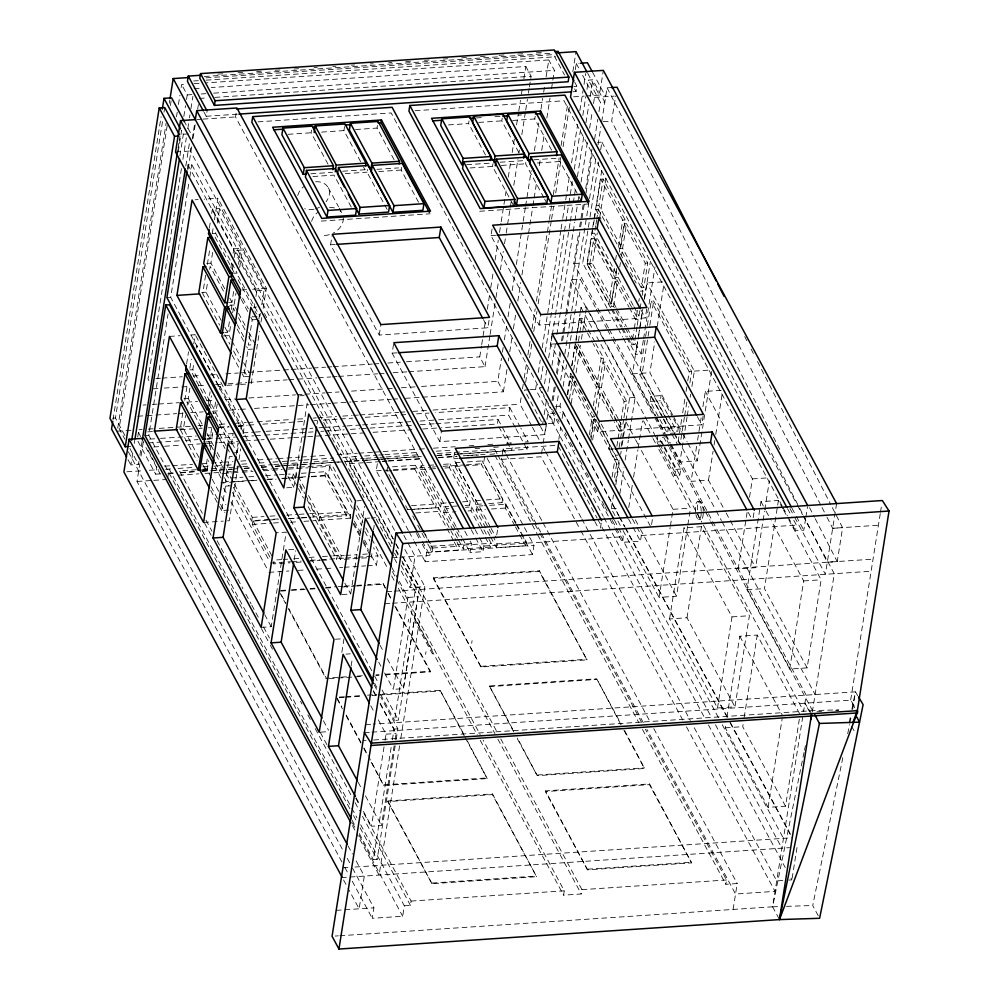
<?xml version="1.0" encoding="UTF-8"?>
<svg xmlns="http://www.w3.org/2000/svg" width="999" height="999" viewBox="0 0 999 999"><rect width="100%" height="100%" fill="white"/><g stroke="black" fill="none" stroke-linecap="round" stroke-linejoin="round"><path stroke-width="0.75" stroke-dasharray="5 3.75" d="M112.999 419.817L161.089 116.808M124.912 435.589L115.459 418.019L162.775 119.855M163.998 112.175L164.735 107.567M117.732 428.096L166.121 123.227M169.293 103.209L169.78 100.137M167.208 125.524L119.118 428.546L124.838 439.173M170.379 105.532L171.116 100.911M176.498 116.783L177.235 112.175M178.446 104.483L179.92 95.255M181.131 87.562L181.618 84.49L186.289 84.178M177.322 152.847L177.81 149.775M178.059 148.239L179.033 142.083M179.271 140.547L180.007 135.939M178.209 151.823L181.631 130.295M183.816 116.446L185.527 105.682M186.501 99.538L187.238 94.917L181.618 84.49M138.923 461.363L138.436 464.435L130.857 464.947L132.817 452.634M134.278 443.406L134.765 440.334M179.92 155.769L183.341 134.241L181.194 130.245M137.737 436.963L138.449 432.48L141.558 432.267M181.431 168.569L148.027 379.058L150 382.717M182.892 159.353L186.313 137.85M187.775 128.621L189.236 119.405M189.473 117.87L189.972 114.798M190.946 108.654L192.894 96.366M139.91 455.207L142.108 441.358M185.802 166.034L189.71 141.421M341.908 861.987L137.025 481.468L139.872 463.561M141.046 456.118L143.881 438.261M187.25 169.43L187.987 164.86L191.771 164.61L395.042 542.12M394.543 530.269L190.334 151.011L191.046 146.528M192.233 139.048L194.842 122.615M188.149 169.106L191.808 146.066M193.032 138.386L195.217 124.55M197.665 109.191L198.389 104.583M349.787 808.641L148.801 435.364L168.069 313.998M371.765 670.754L170.704 297.352L188.873 182.917M189.835 176.811L191.771 164.61M237.312 114.211L206.231 116.284L206.855 112.3M160.34 473.851L155.682 474.163L156.868 466.683M167.707 477.947L169.131 468.968L351.086 806.892M186.588 364.048L188.536 351.773M209.39 227.934L210.302 222.128M211.688 213.399L212.387 209.028L219.593 208.554L241.021 248.364L238.486 264.36M182.854 412.624L180.182 429.433L197.053 460.776M184.79 400.399L187.213 385.114M189.885 368.306L191.333 359.141M193.756 343.856L195.217 334.69L189.148 335.09M205.644 275.212L202.71 293.669L219.605 325.062M207.355 264.435L210.04 247.502M212.238 233.654L213.461 225.961M214.435 219.805L217.857 198.264L204.208 199.176M198.913 457.48L183.441 428.746L185.539 415.559M187.163 405.294L187.625 402.36L202.36 429.732M202.01 424.063L188.249 398.489L189.897 388.099M215.597 402.073L214.373 409.74L192.819 369.705L194.031 362.025M196.229 348.214L196.716 345.142L218.269 385.189L215.384 385.377M221.191 320.392L206.019 292.207L207.705 281.556M209.64 269.368L210.127 266.321L224.575 293.169M224.688 288.736L210.926 263.162L212.625 252.435M234.216 273.289L237.1 273.089L215.659 233.279L216.121 230.369M217.282 223.102L219.593 208.554M455.994 526.436L235.502 116.933L236.214 112.462M208.142 404.083L210.09 391.808M230.819 267.757L231.98 260.489M233.129 253.209L233.828 248.851L212.387 209.028M209.778 406.044L211.413 395.716M232.23 269.418L233.154 263.599M234.078 257.767L235.24 250.487L242.445 250L264.061 290.16L261.288 307.63M207.105 439.061L209.99 438.861L211.638 428.484M229.058 302.385L231.943 302.197L233.641 291.471M202.66 469.992L205.544 469.792L207.405 458.066M209.266 446.341L209.728 443.419L207.517 439.31M224.812 332.667L227.697 332.467L229.633 320.292M231.318 309.628L231.805 306.581L229.633 302.56M213.536 445.666L211.338 441.583L212.962 431.343M234.303 452.822L237.188 452.634L215.809 412.937L217.22 404.083M219.555 389.335L220.017 386.376L217.145 386.576M211.451 477.859L207.118 469.805L208.566 460.664M210.252 449.987L210.989 445.417L208.104 445.616M239.673 267.482L242.445 250M231.244 339.648L229.046 335.577L230.981 323.401M232.667 312.749L233.391 308.192L230.507 308.379M237.774 311.813L234.103 304.995L235.989 293.119M231.393 444.268L233.029 433.941M228.796 510.077L221.591 510.551L225.462 486.163L223.289 482.142M250.749 317.108L252.21 319.842L248.214 345.067L255.419 344.58M254.083 308.117L254.782 303.746M255.931 296.466L256.855 290.634L235.24 250.487M249.525 376.373L243.768 376.76L248.114 349.388L246.653 346.665M236.151 454.945L238.087 442.744M237.188 452.634L238.586 443.781M240.934 429.033L241.396 426.086L220.017 386.376M258.866 319.006L259.84 312.862M260.364 313.461L259.902 316.371L238.286 276.224L235.402 276.411M238.062 465.709L229.333 520.729L224.787 521.028M239.036 459.602L240.734 448.901M243.157 433.616L244.368 425.986L195.217 334.69M251.199 383.728L259.503 331.406M260.976 322.178L261.701 317.557M263.174 308.329L266.346 288.324L217.857 198.264M328.009 164.173L311.114 132.78L311.526 130.12M267.907 520.092L251.673 521.178L252.272 517.37L231.805 479.358M269.892 557.092L252.297 524.425L252.897 520.604L278.521 518.893M360.627 161.651L343.918 130.607L344.543 126.623M297.677 487.187L292.545 477.659L293.144 473.851L288.536 474.15M489.035 320.329L487.849 327.797L379.233 335.052L330.619 244.78L332.043 235.814M261.164 627.384L271.204 626.71L286.214 532.13L276.174 532.804M286.676 487.787L293.856 487.3L307.492 401.348M296.116 477.422L296.715 473.613M294.181 559.939L295.629 550.799M317.058 424.076L317.557 421.004M342.669 171.241L364.985 169.755L365.409 167.095M387.113 209.428L367.045 172.165L367.47 169.505M307.08 499.712L314.41 513.324L313.798 517.145L306.468 503.533M394.056 159.665L377.048 128.084L377.472 125.437M316.421 516.745L337.312 555.544L336.7 559.365L315.809 520.554L316.421 516.745L311.95 517.032M301.273 473.301L325.537 471.678L347.215 511.95L346.603 515.759L317.794 517.694L318.406 513.873L308.279 495.079M346.603 515.759L324.925 475.499L325.537 471.678M366.695 557.817L340.597 559.552L319.405 520.192L320.005 516.371L350.711 514.323L350.112 518.144L352.31 522.215M350.924 517.694L328.284 475.649L329.757 466.358L309.802 467.694M392.357 543.156L349.563 463.673L350.249 459.365L364.235 458.429M418.544 202.248L401.198 170.042L401.61 167.382M340.597 559.552L341.208 555.744L320.005 516.371M379.233 335.052L380.894 324.6M342.083 594.555L350.699 593.98L364.598 506.381M341.833 652.372L344.006 638.661L333.966 639.335M546.228 425.661L544.817 434.615L439.797 441.645L392.145 353.159L393.806 342.694M408.404 530.544L376.236 470.816L377.709 461.513M351.149 665.921L352.372 658.241M373.489 529.932L374.213 525.337M371.303 557.504L371.915 553.683M391.258 478.958L386.95 470.954L387.562 467.132M367.27 565.771L376.473 565.147L377.947 555.856L373.576 547.727M385.277 588.386L383.166 583.616L367.632 584.652M485.502 154.982L468.593 123.576L469.018 120.929M412.425 509.34L407.779 509.652L408.391 505.831M413.973 509.228L435.651 507.779L414.81 469.093L415.422 465.272L390.646 466.933M457.38 505.993L440.596 507.105L420.429 469.655L421.029 465.834L427.135 465.422M394.155 745.778L381.481 825.586L371.441 826.26L384.103 746.44M385.077 740.309L386.051 734.165L377.31 717.931M401.123 565.397L418.007 596.753L403.421 688.673L393.369 689.347L407.967 597.414L398.414 579.695M400.824 738.199L424.875 586.613L410.089 587.599L415.072 556.218L403.234 534.228M408.141 621.94L408.566 619.28M467.42 740.958L487.212 778.571L383.703 785.489L369.081 757.454M403.171 557.217L419.443 587.424L398.376 720.167L394.58 720.429L415.646 587.674L402.347 562.961M395.179 745.729L377.135 859.415L373.339 859.677L391.383 745.991M392.357 739.834L394.068 729.083L379.283 701.635M439.797 441.645L441.458 431.193M395.129 739.635L396.103 733.491L379.333 702.372M396.153 739.585L397.852 728.833L380.856 697.265M529.595 537.15L533.978 545.304L532.504 554.595L425.212 561.763L426.685 552.472L420.841 541.62M387.737 801.598L387.849 800.936L492.482 793.943L536.588 876.697L431.943 883.703L387.737 801.598L492.382 794.605L536.588 876.697M435.651 507.779L436.251 503.971L415.422 465.272M360.701 824.749L404.333 905.793L402.672 916.27L372.24 918.306L373.901 907.829L351.71 866.62M399.6 745.853L379.096 875.099L356.905 833.89M399.787 557.242L429.857 555.232L431.281 546.266L428.321 540.771M453.571 540.734L437.812 511.476L438.411 507.654L411.875 509.428M513.099 204.683L492.507 166.446L492.932 163.799M457.043 542.245L459.19 546.241L458.578 550.049L432.043 551.823L432.654 548.014L424.775 533.379M440.596 507.105L441.196 503.296L421.029 465.834M518.793 152.435L501.785 120.854L502.21 118.207M465.022 505.482L469.592 505.169L449.425 467.707L450.037 463.898L442.395 464.41M457.467 538.136L443.693 512.574L444.305 508.753L448.851 508.454M433.354 578.508L433.466 577.834L539.423 570.754L586.962 659.902L481.006 666.995L433.354 578.508L539.323 571.416L586.962 659.902M490.384 527.06L453.633 458.791L454.82 451.323M646.703 308.978L645.279 317.944L539.135 325.037L490.996 235.652L492.42 226.698M481.381 504.033L475.474 504.42L455.069 466.508L455.669 462.699L460.089 462.4M425.586 654.345L426.011 651.698M408.691 371.74L485.014 366.633L479.757 356.88L481.468 346.116M481.705 344.58L485.601 320.005M487.312 309.24L489.747 293.881M490.734 287.737L493.169 272.377M495.117 260.077L498.289 240.11M499.5 232.43L500.974 223.202M501.211 221.666L506.58 187.874M508.279 177.11L510.964 160.215M512.187 152.535L514.385 138.699M516.57 124.875L518.518 112.587M518.768 111.051L520.479 100.3M521.453 94.143L522.177 89.535M523.888 78.784L525.836 66.496L211.239 87.537M385.189 674.887L430.232 671.865L430.332 671.203L394.955 605.506M485.014 366.633L489.885 335.901M490.134 334.365L495.005 303.634M495.979 297.49L498.414 282.13M500.374 269.842L503.296 251.398M504.52 243.719L505.981 234.503M506.218 232.967L511.338 200.699M513.786 185.339L517.932 159.216M518.906 153.072L519.393 150M521.828 134.628L525.486 111.588M525.724 110.052L527.435 99.301M528.409 93.157L529.145 88.536M529.383 87L531.093 76.249L525.836 66.496M464.36 736.151L440.147 690.321L378.359 694.455M469.592 505.169L470.204 501.348L450.037 463.898M488.998 539.223L491.171 543.269L490.559 547.077L463.261 548.901L463.873 545.092L462.425 542.395M543.893 197.74L525.624 163.811L526.036 161.151M480.419 528.234L470.991 510.739L471.603 506.93L465.534 507.33M551.585 150.175L534.777 118.956L535.202 116.296M404.333 905.793L410.427 905.394L411.113 901.073L363.161 812.025M488.748 503.533L502.01 502.647L481.605 464.735L482.205 460.926L465.996 462.013M475.474 504.42L476.086 500.611L455.669 462.699M489.91 535.589L476.136 510.014L476.748 506.206L482.892 505.794M515.684 523.364L483.528 463.636L484.79 455.669M479.508 537.799L483.941 546.028L483.041 551.673L470.042 552.534L471.466 543.581L468.506 538.086M422.502 397.19L503.409 391.77L497.789 381.343L501.448 358.279M502.422 352.123L503.159 347.515M504.383 339.822L507.067 322.902M508.041 316.758L510.239 302.909M512.187 290.609L515.359 270.617M516.333 264.473L525.362 207.567M525.611 206.031L531.231 170.654M534.403 150.662L538.786 122.989M540.983 109.141L542.694 98.377M543.668 92.233L544.892 84.54M546.116 76.848L548.801 59.94L206.518 82.83M435.901 423.676L498.101 419.518L497.39 424.001L441.408 427.747M503.409 391.77L507.067 368.706M508.291 361.014L508.778 357.942M509.752 351.785L512.187 336.413M513.411 328.721L515.846 313.349M517.807 301.036L520.729 282.592M521.953 274.9L528.296 234.915M528.546 233.379L532.692 207.23M532.942 205.694L533.916 199.538M534.153 198.002L536.838 181.094M539.285 165.709L540.496 158.017M541.72 150.337L544.405 133.416M546.853 118.032L550.024 98.039M551.485 88.824L554.408 70.367L548.801 59.94M437.312 453.534L494.842 449.687L494.155 454.008L486.388 454.52M431.943 883.703L387.849 800.936M471.665 643.306L472.09 640.659M540.646 532.055L501.523 459.39L503.184 448.913L557.867 445.267L596.99 517.932M515.234 427.435L508.603 415.122L509.79 407.642L435.214 412.637M782.192 506.043L563.985 100.774L564.435 97.952M496.74 534.989L497.927 527.522M502.01 502.647L502.622 498.826L482.205 460.926M460.389 454.008L511.7 450.586L512.175 447.589M516.808 524.438L526.236 541.933L525.624 545.754L496.428 547.702L497.04 543.881L493.419 537.15M531.743 425.936L520.054 404.245L521.278 396.541M522.502 388.848L523.239 384.228M524.213 378.072L526.898 361.126M527.884 354.97L530.082 341.109M532.03 328.796L535.214 308.778M536.438 301.074L549.138 221.004M549.388 219.468L551.585 205.607M553.296 194.83L559.153 157.879M561.113 145.567L567.469 105.532M572.839 71.653L576.023 51.636M581.243 200.861L560.039 161.501L560.676 157.517M514.76 525.561L505.332 508.066L505.944 504.245L484.428 505.694M525.661 382.355L528.359 365.422M529.582 357.717L531.78 343.856M533.728 331.531L536.913 311.501M538.136 303.796L551.336 220.629M551.585 219.081L553.533 206.756M555.731 192.894L560.864 160.552M563.074 146.691L569.43 106.631M575.287 69.668L576.273 63.511L579.07 63.324M481.006 666.995L433.466 577.834M572.951 91.758L576.061 91.546L576.898 86.239L574.737 82.218M539.135 325.037L540.784 314.585M548.276 423.564L553.871 423.189L535.626 389.31L536.85 381.618M538.324 372.365L540.272 360.052M542.232 347.727L560.814 230.657M561.051 229.121L562.524 219.88M562.762 218.331L565.459 201.386M565.696 199.85L569.368 176.748M571.565 162.887L577.672 124.376M579.882 110.514L583.054 90.484M584.028 84.328L585.739 73.539M513.648 731.83L489.41 685.963L596.703 678.783L621.041 723.988M457.105 454.008L527.022 449.338L527.497 446.341M540.871 379.72L543.306 364.36M545.254 352.06L565.746 222.989M565.983 221.453L568.668 204.558M568.918 203.022L572.327 181.506M574.275 169.218L580.619 129.271M582.817 115.434L585.739 97.003M586.962 89.311L588.423 80.095L592.782 79.808L604.795 102.123L600.436 102.41L588.423 80.095M703.171 415.859L701.76 424.812L597.689 431.78L550.524 344.18L552.185 333.728M546.69 370.204L544.005 387.113L539.647 387.4L551.673 409.727M548.638 357.917L552.06 336.401M552.297 334.865L555.232 316.433M555.469 314.897L570.104 222.702M570.342 221.166L573.026 204.258M573.276 202.722L574.25 196.578M574.487 195.042L575.711 187.362M577.422 176.611L584.003 135.115M585.951 122.827L588.886 104.383M590.097 96.703L592.782 79.808M542.682 423.938L543.169 420.854M544.143 414.685L546.84 397.752M547.814 391.583L550.012 377.722M551.972 365.397L555.394 343.831M556.855 334.59L572.989 232.929M573.239 231.393L574.712 222.14M574.949 220.604L577.634 203.659M577.884 202.123L578.858 195.954M581.068 182.093L587.662 140.509M589.622 128.184L592.307 111.239M593.531 103.534L594.505 97.378L580.644 71.641M541.508 453.758L542.694 446.278L544.905 450.387M543.169 443.306L546.003 425.449M546.94 419.493L547.889 413.549L553.958 413.136M585.739 96.004L599.412 95.092L603.334 70.38M552.06 400.661L554.495 385.352M556.431 373.102L559.84 351.66M561.538 340.946L562.512 334.815M562.749 333.291L565.671 314.91M565.909 313.374L571.253 279.683L580.169 279.096L595.654 307.867M608.478 327.959L573.801 263.561L578.658 232.967M579.632 226.848L583.279 203.908M585.701 188.611L592.007 148.826M553.134 400.499L555.332 386.675M557.28 374.375L560.689 352.872M562.637 340.572L580.444 228.409M580.681 226.873L584.34 203.821M586.051 193.069L592.632 151.586M594.592 139.286L597.752 119.318M598.975 111.638L600.436 102.41M492.382 794.605L492.482 793.943M553.871 423.189L555.332 413.961M556.031 409.428L558.503 393.968M560.664 380.232L563.873 360.127M564.81 354.121L595.854 158.654M598.039 144.818L600.899 126.711M601.71 121.741L607.092 87.825L611.351 87.575M619.005 515.796L560.002 406.193L560.963 400.075M563.161 386.288L566.558 364.847M567.769 357.192L570.204 341.883M570.441 340.347L580.169 279.096M607.055 308.179L582.717 262.974L589.76 218.606M589.997 217.07L598.738 162M600.674 149.763L601.898 142.12L597.439 142.42M558.816 439.31L560.701 427.41M562.112 418.481L563.061 412.537L560.027 412.737M610.551 307.754L586.913 263.873L592.494 228.709M592.744 227.185L601.723 170.617M616.683 268.544L615.971 273.027L613.511 273.189L592.07 233.379L594.205 219.942M594.442 218.444L595.866 209.478L598.326 209.315L596.903 218.282M619.293 252.123L619.767 249.138L596.453 205.744L600.674 179.196L603.134 179.033L625.174 219.967L620.966 246.516L618.506 246.691L622.714 220.142L600.674 179.196M587.312 264.236L591.396 238.524L593.856 238.349L615.297 278.172L611.213 303.883L608.753 304.058L587.312 264.236L589.772 264.073L611.213 303.883M567.207 394.58L570.604 373.201M571.815 365.559L576.66 335.002M576.898 333.479L580.057 313.624M580.294 312.088L581.018 307.505L586.525 307.143L589.46 312.612M539.323 571.416L539.423 570.754M571.853 365.946L574.862 347.015L577.322 346.84L598.826 386.775L595.129 410.077M575.998 341.233L577.697 330.582M577.934 329.058L579.632 318.394L582.092 318.231L594.992 342.182M567.732 394.68L570.566 376.76L573.039 376.598L575.923 381.943M779.757 449.438L611.638 121.166L615.621 96.054M589.772 264.073L593.856 238.349M595.017 230.232L595.729 225.749M595.966 224.251L596.665 219.768M620.966 246.516L598.925 205.582L603.134 179.033M573.626 370.154L577.322 346.84M578.471 341.071L582.092 318.231M569.48 398.988L573.039 376.598M616.046 307.392L592.419 263.511L597.265 232.929M599.7 217.645L606.243 176.373M571.241 403.384L574.887 380.469M576.098 372.827L580.456 345.329M581.43 339.223L586.525 307.143M608.753 304.058L612.837 278.334L591.396 238.524M613.511 273.189L614.697 265.722M615.646 259.752L616.358 255.269M593.356 405.869L596.353 386.938L574.862 347.015M577.984 344.118L599.475 384.041L597.015 384.203L601.123 358.316L593.244 343.681M589.348 434.827L592.195 416.908L570.566 376.76M613.586 306.381L617.582 281.156L615.122 281.318L611.113 306.543L613.586 306.381L624.612 326.873M631.555 307.105L615.634 277.51L616.808 270.142M642.207 295.404L642.919 290.984L620.167 248.401L624.075 223.851L626.535 223.689L647.727 263.049L643.831 287.612L641.37 287.774L645.267 263.212L624.075 223.851M590.646 437.225L593.418 419.755L595.879 419.592L617.32 459.403L614.085 479.795M624.737 730.843L644.542 768.493L537.25 775.674L517.445 738.024M623.688 419.268L622.489 426.785L620.029 426.948L598.95 387.799L603.583 358.154L595.704 343.519M590.859 440.634L594.417 418.231M643.831 287.612L622.639 248.239L626.535 223.689M633.191 305.369L618.106 277.347L618.806 272.927M619.742 267.033L620.441 262.6M621.615 255.232L622.077 252.285M592.644 439.985L595.879 419.592M596.79 415.859L600.611 391.795L598.151 391.97L613.448 420.392M618.131 418.681L601.423 387.637L605.469 362.088L603.009 362.25L624.088 401.398L620.978 420.929M597.689 431.78L599.35 421.316M545.392 791.57L545.491 790.908L649.562 783.94L691.608 862.886L587.537 869.854L545.392 791.57L649.462 784.615L691.608 862.886M650.361 526.123L608.953 449.213L609.902 443.244M600.436 528.059L601.386 522.077M637 326.823L634.178 344.63L631.705 344.792L634.065 329.957M634.303 328.471L635.714 319.568L629.832 308.641M637.412 310.302L636.475 316.196L638.935 316.034L639.872 310.14M638.811 301.461L639.285 298.514M612.087 477.047L614.86 459.565L593.418 419.755M616.895 446.253L617.857 440.247M618.094 438.736L619.28 431.218L614.185 421.74M620.029 426.948L620.741 422.44M637.237 325.337L638.174 319.405L632.167 308.192M640.109 308.666L641.046 302.772M619.118 447.589L620.317 440.072M620.554 438.573L621.753 431.056L600.611 391.795M623.925 417.769L626.548 401.223L605.469 362.088M655.094 415.921L632.454 373.876L637.587 341.508M638.573 335.352L642.732 309.153M644.442 298.364L646.89 282.942L664.323 281.78M643.331 340.259L641.146 354.021L635.651 354.383L637.837 340.622M638.074 339.098L639.535 329.92M639.772 328.396L642.682 310.052M644.38 299.35L650.449 261.126M614.972 515.534L611.301 508.703L613.473 495.029M615.634 481.356L619.018 460.089M621.178 446.416L625.287 420.591M615.821 484.865L619.692 460.427M620.666 454.32L621.153 451.261M622.115 445.154L625.761 422.24M625.998 420.704L629.632 397.789L595.017 333.504M643.581 338.723L654.982 266.87M619.855 493.668L623.975 467.694M625.187 460.052L628.346 440.197M628.583 438.673L635.127 397.427L605.669 342.707M663.011 417.607L639.635 374.188L647.115 327.035M647.352 325.512L651.223 301.174L653.683 301.011L691.67 371.553L689.497 385.252M665.471 417.432L642.095 374.026L649.575 326.873M649.825 325.349L653.683 301.011M620.941 724.662L596.703 678.783M500.774 738.91L581.942 889.647L581.256 893.968L563.586 895.154L564.273 890.833L483.129 740.122M636.912 527.26L641.346 535.501L640.459 541.146L622.427 542.345L623.314 536.713L618.881 528.471M672.527 414.76L649.887 372.714L654.782 341.883M657.23 326.473L664.073 283.316M628.733 507.542L632.355 484.752M633.553 477.16L637.899 449.812M638.136 448.289L642.482 420.954M658.129 416.108L650.212 401.398L651.023 396.266L661.076 395.592L672.589 416.97M667.457 414.098L660.252 400.736L661.076 395.592M587.537 869.854L545.491 790.908M659.727 447.352L656.83 441.995L657.804 435.851M663.935 445.679L661.763 441.658L662.499 437.062M651.573 524.512L652.759 517.045M651.023 396.266L668.294 428.334L667.482 433.479L658.841 417.445M677.734 431.518L678.346 427.659L673.301 418.306M678.096 441.695L681.718 418.881M682.692 412.787L684.864 399.101M686.063 391.496L686.788 386.938M687.762 380.856L689.21 371.728L651.223 301.174M669.243 447.589L680.794 469.055L679.819 475.199L674.887 475.524L675.861 469.38L658.528 437.187M684.427 417.195L680.082 444.567L675.699 436.426M684.665 415.671L686.837 401.985M711.538 371.478L697.352 460.864L679.919 462.025L687.012 417.332M687.262 415.796L688.723 406.543M690.197 397.302L690.684 394.218M691.907 386.513L694.355 371.104L646.89 282.942M687.599 526.373L676.51 596.253L659.065 597.414L670.154 527.534M670.391 526.023L673.051 509.315L640.709 449.263M696.615 446.291L691.046 481.356L708.491 480.182L725.424 511.625M697.577 440.197L701.211 417.332M702.909 406.655L705.319 391.421L722.764 390.247M669.555 618.943L684.015 527.834L701.46 526.673L749.4 615.721L734.952 706.817L717.507 707.991L669.555 618.943L687 617.769L734.952 706.817M687.836 524.85L690.484 508.141L658.154 448.089M649.462 784.615L649.562 783.94M708.491 480.182L713.086 451.223M714.06 445.129L714.784 440.559M715.746 434.453L722.527 391.77M687 617.769L701.46 526.673M747.102 512.437L738.149 568.831L755.594 567.669L762.849 521.94M749.525 497.19L752.422 478.896L705.319 391.421M717.507 707.991L731.967 616.895L684.015 527.834M753.184 517.719L754.133 511.738M799.337 719.168L785.526 806.181L768.081 807.342L725.274 727.834L725.998 723.251M726.96 717.145L739.809 636.238L757.242 635.064L800.062 714.585M788.723 519.617L821.116 579.782L807.13 667.881L789.697 669.055L747.002 589.76L760.976 501.648L778.421 500.487L782.841 508.691M763.099 520.417L764.547 511.263M764.784 509.74L769.38 480.781M807.13 667.881L764.435 588.598L777.459 506.555M777.697 505.044L778.421 500.487M785.526 806.181L742.707 726.66L743.194 723.613M744.168 717.507L757.242 635.064M733.091 909.44L737.212 883.541L725.848 884.302L726.535 879.982L645.366 729.245M805.631 518.593L803.795 530.219L795.516 530.769L796.403 525.137L791.97 516.883M805.868 517.145L807.479 506.968M789.697 669.055L803.671 580.943L771.29 520.791M768.081 807.342L782.142 718.805M779.058 918.805L772.602 906.805L802.659 717.382M836.588 503.583L825.374 574.3L794.38 516.758M812.324 712.062L834.277 573.701L803.296 516.158M799.625 508.191L827.284 562.212L837.224 561.638L842.607 527.709L831.255 505.556M792.12 878.396L797.077 847.152M880.269 513.598L850.661 700.149L856.168 710.376M880.494 512.15L881.642 504.882M852.659 709.365L855.444 691.857L373.201 724.113M339.835 935.751L772.602 906.805L804.183 751.71M804.495 750.187L805.419 745.629M849.187 722.552L850.673 715.247M851.872 709.402L855.444 691.857L857.741 695.679M818.231 915.746L812.724 905.519L843.368 754.982M847.714 733.703L849.562 724.575M849.874 723.051L851.423 715.446M217.819 74.113L224.026 73.701M238.012 72.765L242.682 72.452M256.668 71.516L261.326 71.204M275.312 70.28L279.97 69.967M293.956 69.031L298.614 68.719M314.161 67.67L317.27 67.47M332.804 66.434L335.914 66.221M351.448 65.185L354.558 64.972M370.092 63.936L373.201 63.724M388.748 62.687L391.845 62.475M405.831 61.538L410.502 61.226M424.488 60.302L429.145 59.99M443.131 59.053L447.789 58.741M461.775 57.805L466.433 57.492M480.419 56.556L485.089 56.244M499.075 55.307L505.282 54.895M517.719 54.058L523.938 53.646M536.363 52.81L542.582 52.398M204.308 76.498L552.697 53.197M206.019 77.835L553.533 54.595L564.497 74.95M193.669 80.981L198.326 80.682M206.094 80.157L555.719 56.768M194.068 83.654L200.287 83.242M194.106 88.674L201.898 88.162M187.238 94.917L191.908 94.605M201.236 93.981L205.906 93.669M213.686 93.157L554.408 70.367M199.363 98.439L207.155 97.914M214.935 97.39L531.093 76.249M573.788 86.451L576.898 86.239M196.853 119.518L201.498 119.218M203.034 119.106L235.502 116.933M573.576 96.816L584.215 96.104M594.505 97.378L614.21 96.141M415.122 110.727L563.985 100.774M258.029 121.853L391.208 112.949L614.298 527.26M183.341 134.241L190.921 133.729L184.478 121.766M476.273 117.944L484.065 117.432M494.955 116.696L501.186 116.284M518.319 115.135L521.428 114.935M355.532 129.533L377.048 128.084M288.062 134.316L311.114 132.78M321.591 132.105L343.918 130.607M478.746 122.402L501.785 120.854M512.624 120.442L534.777 118.956M448.476 124.925L468.593 123.576M175.549 151.998L190.334 151.011M310.914 173.801L332.43 172.365M376.96 169.343L398.489 167.907M500.174 162.213L523.226 160.677M533.828 159.803L555.968 158.329M466.695 164.723L489.922 163.174M345.254 173.614L367.045 172.165M378.733 171.541L401.198 170.042M312.924 176.523L334.016 175.112L351.261 207.143M501.361 165.434L525.624 163.811M537.3 163.024L560.039 161.501M470.054 167.957L492.507 166.446M195.105 199.788L198.139 199.575M321.316 221.079L430.119 213.798M479.732 211.251L588.723 203.958M596.453 205.744L598.925 205.582M212.787 233.466L215.659 233.279M622.714 220.142L625.174 219.967M233.828 248.851L241.021 248.364M330.619 244.78L335.277 244.468M490.996 235.652L495.616 235.352M592.07 233.379L594.542 233.217L615.971 273.027M206.606 263.449L210.926 263.162M620.167 248.401L622.639 248.239M573.801 263.561L582.717 262.974M586.913 263.873L592.419 263.511M201.698 292.495L206.019 292.207M242.083 289.947L246.628 289.635M252.697 289.235L266.346 288.324M645.267 263.212L647.727 263.049M256.855 290.634L264.061 290.16M166.92 297.602L170.704 297.352M615.634 277.51L618.106 277.347M612.837 278.334L615.297 278.172M229.782 305.282L234.103 304.995M253.646 307.205L256.518 307.005M257.018 316.558L252.697 316.858L251.261 314.173M640.446 291.146L642.919 290.984M252.21 319.842L257.979 319.455M169.443 336.413L180.057 335.701M223.289 335.951L229.046 335.577M635.714 319.568L638.174 319.405M248.114 349.388L252.435 349.101M392.145 353.159L396.778 352.847M550.524 344.18L555.182 343.868M189.935 369.892L192.819 369.705M155.819 378.534L160.489 378.221M162.038 378.122L182.293 376.773M193.194 376.036L200.974 375.524M210.327 374.9L216.558 374.475M225.899 373.851L238.361 373.014M239.91 372.914L281.968 370.105M283.516 370.005L289.747 369.58M291.308 369.48L311.551 368.119M313.112 368.019L325.574 367.182M327.135 367.083L331.805 366.77M333.354 366.67L372.29 364.061M373.851 363.961L380.082 363.536M387.874 363.024L400.324 362.187M406.556 361.775L479.757 356.88M601.123 358.316L603.583 358.154M153.284 388.823L157.954 388.511M164.186 388.087L189.098 386.426M198.451 385.801L206.231 385.277M215.572 384.652L221.803 384.24M228.034 383.816L246.728 382.567M248.289 382.467L287.213 379.857M288.773 379.757L296.566 379.233M298.114 379.133L316.808 377.884M318.369 377.772L330.831 376.948M332.38 376.835L337.05 376.523M338.611 376.423L377.547 373.813M379.108 373.713L385.339 373.301M393.119 372.777L407.142 371.84M226.935 385.352L239.073 384.54M240.584 384.44L246.653 384.041M183.916 398.776L188.249 398.489M143.057 405.07L146.166 404.857M152.397 404.445L157.068 404.133M158.616 404.033L178.846 402.672M186.626 402.16L197.515 401.423M206.843 400.799L214.623 400.287M225.524 399.55L234.852 398.926M248.851 397.989L295.529 394.867M297.09 394.767L303.309 394.355M304.87 394.243L325.087 392.894M326.648 392.794L339.098 391.958M351.536 391.121L385.764 388.836M387.325 388.736L393.544 388.311M401.323 387.799L415.334 386.863M421.553 386.438L497.789 381.343M299.85 395.791L304.158 395.504M632.454 373.876L649.887 372.714M639.635 374.188L642.095 374.026M694.355 371.104L711.788 369.93M689.21 371.728L691.67 371.553M528.633 389.785L524.45 390.06L541.957 422.577M530.032 389.685L535.626 389.31M137.787 416.233L145.567 415.709M147.115 415.609L176.686 413.623M178.234 413.524L182.904 413.211M190.684 412.687L203.134 411.863M212.462 411.238L220.242 410.714M229.583 410.089L238.911 409.465M240.472 409.365L248.252 408.841M254.47 408.429L308.928 404.782M310.477 404.682L330.706 403.321M332.267 403.221L350.936 401.973M352.485 401.873L391.383 399.263M392.944 399.163L397.614 398.851M405.382 398.326L420.941 397.29M112.712 418.206L115.459 418.019M596.353 386.938L598.826 386.775M212.924 413.124L215.809 412.937M598.95 387.799L601.423 387.637M117.245 431.181L131.244 430.244M139.023 429.72L142.133 429.52M148.351 429.095L153.022 428.783M159.241 428.371L190.347 426.298M198.127 425.774L202.785 425.462M219.892 424.313L227.672 423.801M235.452 423.276L246.328 422.552M247.889 422.44L255.669 421.928M257.218 421.815L291.433 419.53M297.652 419.118L305.432 418.593M313.211 418.082L316.321 417.869M317.882 417.769L336.538 416.521M342.757 416.096L352.098 415.472M353.646 415.372L358.316 415.06M359.865 414.96L398.751 412.35M400.299 412.25L404.97 411.938M412.749 411.413L426.748 410.477M432.967 410.065L520.054 404.245M629.632 397.789L635.127 397.427M179.121 429.033L183.441 428.746M147.765 431.855L152.435 431.543M180.394 429.67L192.832 428.846M199.038 428.421L202.148 428.221M208.366 427.797L211.476 427.597M219.243 427.072L228.559 426.448M237.887 425.824L247.203 425.199M248.763 425.099L256.531 424.575M262.749 424.163L306.256 421.253M314.023 420.741L317.133 420.529M323.339 420.117L338.886 419.068M340.434 418.968L352.859 418.144M365.297 417.307L399.475 415.022M401.024 414.922L405.694 414.61M416.571 413.873L428.996 413.049M238.524 426.273L241.396 426.086M218.594 427.709L229.208 426.998M238.311 426.386L244.368 425.986M624.088 401.398L626.548 401.223M555.544 406.493L560.002 406.193M650.212 401.398L660.252 400.736M145.005 435.626L148.801 435.364M149.688 439.123L159.016 438.511M160.564 438.399L196.303 436.014M207.18 435.289L218.057 434.553M219.605 434.453L233.591 433.516M242.919 432.892L253.796 432.167M255.344 432.067L264.66 431.443M266.221 431.331L312.837 428.221M319.043 427.797L323.713 427.497M325.262 427.385L345.467 426.036M347.015 425.936L361.001 425M362.55 424.887L410.714 421.678M420.042 421.054L437.137 419.905M438.686 419.805L508.603 415.122M148.214 442.919L179.321 440.846M185.539 440.422L197.977 439.597M207.305 438.973L235.302 437.1M243.069 436.575L253.958 435.851M255.519 435.739L263.286 435.227M264.847 435.127L313.049 431.893M320.829 431.381L323.938 431.168M325.487 431.068L344.156 429.82M350.374 429.395L359.702 428.771M361.263 428.671L404.795 425.761M406.356 425.661L412.575 425.237M420.354 424.725L434.34 423.788M127.984 446.578L130.732 446.403M205.582 441.97L211.338 441.583M592.195 416.908L594.655 416.745L592.494 412.724M153.721 446.99L163.062 446.366M164.61 446.253L181.718 445.117M187.937 444.692L200.374 443.868M206.593 443.444L217.482 442.719M219.043 442.619L237.7 441.371M245.479 440.846L259.465 439.91M261.026 439.81L264.136 439.597M270.354 439.185L292.12 437.724M293.681 437.624L306.119 436.788M307.68 436.688L349.662 433.878M351.223 433.778L363.661 432.942M372.989 432.317L411.863 429.72M422.752 428.996L439.86 427.847M229.47 443.319L236.651 442.832M232.23 456.468L229.345 456.655L225.387 481.543L232.592 481.068M619.28 431.218L621.753 431.056M668.294 428.334L678.346 427.659M164.635 466.171L170.854 465.746M172.402 465.646L192.595 464.298M201.923 463.673L209.69 463.149M211.251 463.049L222.128 462.325M223.676 462.212L233.004 461.588M240.771 461.076L246.978 460.664M257.854 459.927L265.622 459.415M267.183 459.303L276.498 458.678M278.059 458.578L299.812 457.13M301.361 457.018L309.128 456.506M310.689 456.393L327.772 455.257M337.1 454.632L357.292 453.284M358.853 453.171L372.839 452.247M374.388 452.135L417.894 449.225M419.443 449.125L425.661 448.713M433.429 448.189L455.182 446.728M469.168 445.804L473.826 445.492M487.812 444.555L494.03 444.13M506.456 443.306L512.674 442.894M525.099 442.058L528.209 441.845L520.841 428.171M670.354 433.291L676.086 432.904M126.861 471.79L143.257 470.691M149.338 470.279L158.466 469.68M165.634 469.293L171.853 468.881M178.084 468.456L195.18 467.32M202.959 466.795L209.178 466.383M215.397 465.971L224.725 465.347M226.286 465.234L232.505 464.822M241.833 464.198L248.052 463.786M258.941 463.049L266.721 462.537M272.939 462.112L280.719 461.6M282.267 461.488L288.486 461.076M290.047 460.976L302.485 460.139M304.033 460.039L333.579 458.066M342.919 457.442L358.466 456.393M364.685 455.981L377.123 455.144M378.683 455.044L383.341 454.732M384.902 454.632L419.118 452.347M436.213 451.198L453.321 450.049M475.099 448.601L479.757 448.289M493.756 447.352L498.426 447.04M196.478 469.717L179.458 470.854L202.335 513.336M202.672 469.305L235.152 467.132M236.701 467.033L241.346 466.72M242.894 466.608L249.076 466.196M259.915 465.472L272.29 464.647M273.838 464.547L281.568 464.023M283.117 463.923L301.686 462.687M303.234 462.574L307.867 462.262M314.061 461.85L332.63 460.614M365.796 458.316L378.234 457.492M379.795 457.38L384.453 457.08M386.014 456.968L420.217 454.682M202.785 470.104L207.118 469.805M168.107 473.339L174.326 472.914M180.532 472.502L196.079 471.466M202.285 471.053L231.805 469.08M233.366 468.968L238.024 468.656M244.243 468.244L250.462 467.832M261.326 467.095L269.106 466.583M275.312 466.171L279.982 465.859M281.531 465.746L298.626 464.61M300.175 464.498L307.942 463.986M309.503 463.886L332.804 462.325M334.353 462.212L339.023 461.9M345.229 461.488L360.776 460.452M362.325 460.352L376.311 459.415M377.859 459.303L382.53 458.991M384.078 458.891L421.366 456.393M436.9 455.357L455.556 454.108M168.032 473.563L174.263 473.151M180.482 472.739L196.029 471.69M202.248 471.278L234.902 469.093M244.231 468.469L250.462 468.056M261.338 467.32L269.118 466.808M275.337 466.383L283.117 465.871M284.665 465.771L311.101 463.998M312.662 463.898L335.989 462.337M337.537 462.225L343.756 461.813M345.317 461.713L363.973 460.464M365.534 460.352L379.52 459.415M381.081 459.315L385.751 459.003M387.3 458.903L421.516 456.618M437.062 455.569L458.828 454.12M656.83 441.995L661.763 441.658M382.38 461.201L387.038 460.889M388.599 460.789L422.802 458.504M438.349 457.467L457.018 456.218M463.236 455.794L485.002 454.345M349.563 463.673L365.11 462.637M366.67 462.537L380.656 461.6M382.217 461.488L386.875 461.176M388.436 461.076L422.639 458.791M438.186 457.754L456.843 456.506M467.732 455.769L478.608 455.044M178.771 475.174L198.888 473.826M205.082 473.414L220.554 472.377M226.736 471.965L231.381 471.653M232.929 471.553L240.659 471.029M242.208 470.929L251.486 470.304M262.325 469.58L271.603 468.968M273.152 468.856L280.881 468.344M288.624 467.819L297.902 467.207M299.45 467.095L331.943 464.922L353.334 504.657M222.278 473.551L231.493 472.939M233.029 472.827L240.709 472.315M242.245 472.215L252.984 471.491M263.736 470.779L282.168 469.542M288.311 469.13L308.266 467.794M453.633 458.791L458.279 458.491M608.953 449.213L613.573 448.901M137.025 481.468L152.248 480.457M153.771 480.357L165.946 479.545M501.523 459.39L541.033 456.755L580.157 529.42M231.081 477.997L242.894 477.21M248.801 476.81L256.181 476.323M265.497 475.699L277.784 474.875M279.32 474.775L287 474.263M428.658 465.322L434.765 464.922M376.236 470.816L387.125 470.079M393.344 469.667L430.656 467.17M432.217 467.07L435.327 466.858M443.094 466.333L464.872 464.885M466.421 464.785L483.528 463.636M617.931 455.119L615.471 455.282L596.515 420.079M386.95 470.954L391.596 470.641M393.144 470.541L414.81 469.093M455.069 466.508L462.437 466.021M463.911 465.921L481.605 464.735M233.429 481.618L246.716 480.731M248.189 480.631L257.055 480.032M267.957 479.308L275.637 478.796M281.793 478.384L286.401 478.071M287.937 477.972L292.545 477.659M300.662 477.122L309.765 476.511M311.276 476.411L324.925 475.499M220.804 482.842L245.379 481.193M251.511 480.794L257.655 480.382M266.87 479.757L276.086 479.145M282.23 478.733L296.041 477.809M297.577 477.709L305.257 477.197M311.401 476.785L328.284 475.649M420.429 469.655L431.106 468.931M432.629 468.831L435.689 468.631M444.842 468.019L449.425 467.707M614.86 459.565L617.32 459.403M225.462 486.163L231.219 485.776M675.861 469.38L680.794 469.055M356.955 500.811L361.263 500.524M752.422 478.896L769.867 477.734M476.086 500.611L480.507 500.312M486.401 499.912L502.622 498.826M441.196 503.296L447.302 502.884M448.826 502.784L454.932 502.372M462.574 501.86L470.204 501.348M411.488 505.619L436.251 503.971M252.272 517.37L264.086 516.57M269.992 516.183L277.372 515.684M286.75 515.172L297.502 514.46M299.038 514.348L308.254 513.736M309.79 513.636L314.41 513.324M318.406 513.873L347.215 511.95M203.559 522.452L223.277 521.128M288.149 518.631L300.05 517.832M301.536 517.732L310.464 517.132M269.393 519.992L278.246 519.405M289.211 518.781L299.975 518.069M301.511 517.969L310.726 517.345M415.696 512.949L437.812 511.476M252.297 524.425L271.89 523.114M273.389 523.014L282.43 522.402M290.509 522.252L297.952 521.753M303.908 521.353L311.351 520.854M312.837 520.754L315.809 520.554M319.405 520.192L350.112 518.144M476.136 510.014L485.364 509.403M491.508 508.991L505.332 508.066M443.693 512.574L455.831 511.763M467.957 510.951L470.991 510.739M366.82 518.256L369.692 518.069M371.128 517.969L375.437 517.682M697.964 501.648L700.049 501.51A9.028 2.91 86.2 0 1 703.333 511.138M611.301 508.703L620.017 508.129M673.051 509.315L690.484 508.141M698.626 519.63L700.711 519.492M288.699 549.75L294.443 549.363M431.281 546.266L471.466 543.581M463.873 545.092L491.171 543.269M432.654 548.014L459.19 546.241M497.04 543.881L526.236 541.933M309.041 557.43L316.483 556.942M322.427 556.543L331.356 555.943M332.842 555.844L337.312 555.544M281.693 559.577L274.163 560.089L273.551 563.898L290.122 562.799M283.204 559.477L287.724 559.178M293.743 558.778L299.775 558.366M483.941 546.028L623.314 536.713M641.346 535.501L796.403 525.137M341.208 555.744L344.28 555.531M345.816 555.432L356.556 554.72M362.699 554.308L367.307 553.995M270.467 563.049L290.434 561.713M291.97 561.613L301.186 561.001M310.389 560.377L319.605 559.765M321.141 559.665L344.168 558.116M345.704 558.016L356.456 557.292M357.992 557.192L377.947 555.856M426.685 552.472L533.978 545.304M308.429 561.251L320.342 560.451M321.828 560.352L329.27 559.865M296.154 562.387L302.185 561.987M392.132 557.754L398.251 557.342M826.997 517.207L832.666 528.284L878.421 525.224M268.993 572.34L288.961 571.003M298.177 570.392L305.844 569.88M316.596 569.155L324.275 568.643M325.811 568.543L333.491 568.031M339.623 567.619L342.694 567.407M344.23 567.307L365.734 565.871M280.657 590.471L289.972 589.847M291.533 589.747L303.958 588.911M310.165 588.498L314.822 588.186M325.699 587.462L336.576 586.725M338.124 586.625L342.782 586.313M344.343 586.213L355.207 585.476M356.768 585.377L361.426 585.064M280.544 591.133L289.872 590.509M291.421 590.409L308.504 589.26M310.065 589.16L316.271 588.748M325.599 588.124L333.354 587.599M342.682 586.975L355.107 586.151M356.655 586.038L365.984 585.414M367.532 585.314L383.067 584.278M415.646 587.674L419.443 587.424M386.75 591.67L392.794 591.271M394.293 591.171L873.039 559.153M407.967 597.414L418.007 596.753M384.84 603.758L390.871 603.359M392.382 603.259L871.116 571.241M803.671 580.943L821.116 579.782M747.002 589.76L764.435 588.598M731.967 616.895L749.4 615.721M345.929 654.12L350.237 653.833M481.106 666.333L587.075 659.24M346.453 676.81L326.261 678.159L288.686 608.366M357.33 676.086L363.549 675.674M375.974 674.837L379.071 674.637M385.289 674.213L430.332 671.203M329.27 678.621L363.436 676.335M375.861 675.499L378.971 675.299M489.31 686.625L596.59 679.445M344.368 696.728L336.651 697.24L341.808 706.817M345.916 696.615L361.363 695.591M367.545 695.179L376.81 694.555M344.268 697.389L336.551 697.901L342.445 708.853M345.816 697.277L362.812 696.141M372.078 695.529L376.71 695.217M378.259 695.117L440.047 690.983M365.659 724.612L371.69 724.213M320.642 732.155L327.822 731.68M394.068 729.083L397.852 728.833M364.373 732.667L370.417 732.267M371.915 732.155L850.661 700.149L855.681 708.029M386.051 734.165L396.103 733.491M363.099 740.721L366.121 740.521M373.663 740.009L812.537 710.664L838.773 709.814M816.97 711.763L821.628 711.45M835.589 710.514L838.698 710.301M725.274 727.834L742.707 726.66M383.816 784.827L487.312 777.909M537.362 775.012L644.655 767.831M342.932 867.819L348.963 867.419M354.995 867.02L792.369 837.761M341.371 877.621L789.497 847.651M587.649 869.192L691.72 862.224M432.055 883.041L536.688 876.036M411.113 901.073L564.273 890.833M581.942 889.647L726.535 879.982M336.176 910.351L373.901 907.829M782.779 880.494L776.71 880.893L693.294 725.973M788.848 880.082L791.882 879.882L790.409 877.134M335.177 936.051L338.286 935.851M603.121 121.666L611.638 121.166M832.666 528.284L842.607 527.709M772.602 906.805L778.77 906.605M786.488 906.355L812.724 905.519M811.613 713.711L804.907 703.209L811.113 714.71M851.498 726.385L855.331 732.766M592.557 72.24L605.694 96.628M587.712 73.364L599.412 95.092M576.273 63.511L579.919 70.28M574.612 88.861L576.061 91.546M601.898 142.12L796.653 503.821M797.389 505.194L802.559 514.785M791.982 508.291L795.666 515.134M796.403 516.508L803.795 530.219M789.959 508.528L793.643 515.384M787.537 508.641L791.233 515.509M782.941 507.417L787.374 515.659M788.111 517.032L795.516 530.769M783.578 510.052L787.986 518.256M760.976 501.648L765.396 509.852M766.133 511.226L770.554 519.418M620.329 253.783L622.489 257.792M625.362 263.124L627.522 267.133M630.394 272.465L636.138 283.142M595.866 209.478L601.036 219.093M640.908 309.815L645.279 317.944M697.327 416.608L701.76 424.812M748.276 512.462L751.223 517.957M633.903 306.693L638.935 316.034M615.122 281.318L629.095 307.28M616.783 308.766L626.385 326.586M627.122 327.959L641.146 354.021M726.148 512.986L755.594 567.669M673.264 416.108L682.017 432.38M682.754 433.741L687.137 441.883M687.861 443.231L697.352 460.864M625.349 328.234L634.178 344.63M612.587 309.278L622.152 327.035M622.889 328.396L627.297 336.601M628.034 337.962L631.705 344.792M611.288 309.128L620.879 326.96M621.628 328.321L626.048 336.551M626.785 337.924L635.651 354.383M668.169 415.434L676.81 431.468M607.792 309.553L617.382 327.36M618.119 328.733L622.552 336.95M623.289 338.324L673.451 431.493M674.188 432.867L715.509 509.59M716.246 510.964L721.403 520.554M722.14 521.915L815.097 694.555M666.208 418.793L674.974 435.077M663.736 418.956L677.622 444.73M544.617 199.101L546.815 203.172M609.215 329.333L655.694 415.646M656.43 417.02L665.284 433.454M666.021 434.827L670.441 443.044M671.191 444.418L806.193 695.154L803.633 711.251L702.572 523.563M655.819 417.282L664.585 433.554M665.309 434.902L669.692 443.044M670.429 444.405L679.919 462.025M596.403 309.228L606.73 328.409M607.467 329.782L611.888 337.999M612.624 339.373L653.933 416.096M654.67 417.47L668.693 443.494M669.43 444.867L704.844 510.626M705.581 512L710.002 520.217M710.739 521.59L812.537 710.664M663.461 436.863L668.518 446.253M664.647 447.028L679.819 475.199M590.197 313.986L604.932 341.333M571.253 279.683L587.487 309.827M588.224 311.201L602.984 338.599M603.721 339.972L644.293 415.322M645.029 416.695L654.62 434.503M655.356 435.876L659.04 442.719M659.777 444.093L701.835 522.19M660.451 448.701L674.887 475.524M643.456 420.791L652.272 437.175M653.009 438.536L657.417 446.728M581.018 307.505L594.28 332.13M579.632 318.394L586.788 331.705M587.512 333.029L592.519 342.345M626.011 421.965L634.84 438.336M635.564 439.71L639.984 447.889M739.809 636.238L782.617 715.746M618.856 420.03L622.489 426.785M575.524 344.28L597.015 384.203M601.173 423.976L609.19 438.873M580.244 389.972L586.001 400.686M570.704 373.226L592.195 413.149M635.352 519.83L639.76 528.009M640.496 529.383L676.51 596.253M632.467 519.018L636.176 525.886M628.621 519.168L632.317 526.036M633.054 527.41L640.459 541.146M619.755 517.17L624.912 526.76M625.649 528.134L727.459 717.195M730.406 722.677L790.159 833.653M563.061 412.537L618.431 515.359M619.168 516.733L624.338 526.323M625.074 527.697L726.947 716.895M729.907 722.389L790.434 834.814M617.906 520.991L622.327 529.183M623.051 530.544L659.065 597.414M614.447 520.242L618.144 527.11M552.559 409.528L554.77 413.648M557.729 419.118L559.203 421.865M565.097 432.829L566.583 435.564M570.267 442.42L574.687 450.636M579.857 460.227L582.067 464.335M586.5 472.552L590.921 480.781M594.605 487.624L596.828 491.733M601.985 501.323L604.195 505.432M604.944 506.805L607.155 510.914M612.312 520.504L718.543 717.794M722.227 724.65L783.466 838.361M615.034 528.633L622.427 542.345M547.889 413.549L603.259 516.371M603.995 517.744L711.775 717.919M715.471 724.774L781.905 848.163M597.727 519.293L705.519 719.467M708.466 724.949L785.239 867.544M594.817 521.49L598.488 528.309M483.429 319.58L487.849 327.797M540.409 426.448L544.817 434.615M532.467 427.297L541.233 443.568M545.641 451.76L581.081 517.569M581.818 518.943L690.334 720.479M580.894 530.794L682.767 719.992M686.463 726.847L775.049 891.37L735.539 894.018L646.952 729.482M509.79 407.642L520.104 426.798M515.971 428.808L527.022 449.338M363.536 167.058L364.985 169.755M498.101 419.518L501.685 426.161M502.397 427.497L510.988 443.444M498.826 426.66L511.7 450.586M503.184 448.913L505.407 453.034M506.143 454.408L542.32 521.578M543.056 522.952L650.836 723.126M653.783 728.608L737.212 883.541M541.396 533.429L643.269 722.639M494.842 449.687L497.052 453.808M497.802 455.169L539.11 531.918M539.86 533.279L641.683 722.389M494.892 455.382L536.95 533.491M537.699 534.852L638.786 722.589M642.469 729.445L725.848 884.302M487.2 458.416L523.738 526.298M524.475 527.647L528.858 535.801M505.944 504.245L516.083 523.089M516.421 524.725L520.804 532.867M521.54 534.228L532.504 554.595M515.484 526.91L525.624 545.754M623.888 730.132L644.542 768.493M328.309 187.8L338.536 206.805M339.273 208.154L342.195 213.586A16.858 13.024 -28.3 0 0 340.122 210.876M491.121 528.421L496.266 537.974M476.748 506.206L492.694 535.814M490.634 536.938L496.428 547.702M471.603 506.93L483.191 528.459M483.916 529.807L488.274 537.887M481.143 529.582L490.559 547.077M475.074 529.57L478.771 536.426M471.228 529.72L474.912 536.575M475.661 537.949L483.041 551.673M464.81 531.218L467.769 536.713M456.73 527.809L461.913 537.425M462.649 538.798L470.042 552.534M444.305 508.753L461.7 541.046M458.191 539.485L463.261 548.901M438.411 507.654L456.318 540.909M454.283 542.07L458.578 550.049M204.058 112.263L206.231 116.284M424.625 533.903L427.584 539.398M412.699 515.909L414.847 519.892M417.719 525.224L421.303 531.868M422.015 533.204L427.035 542.519M427.747 543.843L432.043 551.823M391.983 480.294L402.759 500.312M405.631 505.644L407.779 509.652M418.019 533.241L421.715 540.109M422.465 541.483L429.857 555.232M416.458 533.466L420.104 540.259M409.128 531.905L413.511 540.047M414.248 541.408L425.212 561.763M489.41 685.963L513.748 731.168M517.332 738.686L537.25 775.674M404.907 549.512L424.875 586.613M395.779 543.493L399.475 550.362M350.249 459.365L393.044 538.848M395.991 544.318L399.687 551.173M402.634 556.655L497.814 733.428M396.054 550.012L398.264 554.12M401.948 560.976L494.917 733.641M497.877 739.123L581.256 893.968M187.987 164.86L391.995 543.743M395.691 550.611L398.651 556.106M376.173 519.043L391.583 547.677M394.518 553.121L398.189 559.939M319.505 414.672L341.446 455.419M344.368 460.851L350.212 471.715M350.949 473.064L357.53 485.289M358.254 486.65L364.111 497.514M264.485 313.524L266.683 317.62M394.555 558.741L396.778 562.862M401.211 571.103L410.089 587.599M238.099 279.77L252.073 305.706M255.007 311.164L256.481 313.898M215.06 237.113L235.352 274.8M391.808 567.432L397.689 578.334M356.968 505.831L363.611 518.156M392.382 571.59L396.066 578.446M396.803 579.82L480.169 734.64M242.607 298.114L248.376 308.828M354.071 506.031L362.924 522.477M365.871 527.959L371.041 537.549M371.778 538.911L388.012 569.055M391.695 575.911L394.642 581.393M398.339 588.236L477.272 734.839M480.232 740.321L563.586 895.154M241.196 299.363L247.802 311.651M329.757 466.358L352.397 508.404M356.044 515.184L361.888 526.023M364.81 531.456L369.917 540.946M354.37 521.116L360.951 533.329M364.61 540.109L368.256 546.903M353.846 523.114L362.6 539.385M363.336 540.746L368.444 550.237M371.366 555.656L376.473 565.147M353.034 523.563L360.339 537.137M363.261 542.569L369.842 554.795M238.511 313.187L245.866 326.835M248.801 332.292L254.683 343.219M229.758 298.152L231.943 302.197M383.166 583.616L385.377 587.724M388.324 593.194L392.008 600.037M388.224 593.856L391.908 600.699M394.855 606.168L430.232 671.865M440.147 690.321L464.473 735.476M465.097 737.512L487.212 778.571M233.391 308.192L234.852 310.901M238.511 317.694L245.08 329.907M248.739 336.688L252.397 343.481M237.188 324.588L243.806 336.875M237.15 329.033L243.731 341.246M224.812 327.098L227.697 332.467M231.968 340.996L240.734 357.28M243.656 362.712L248.776 372.215M224.75 334.615L229.895 344.156M233.566 350.986L239.448 361.9M243.856 370.092L247.527 376.91M298.164 476.298L304.67 488.374M232.08 355.057L238.649 367.27M242.307 374.051L243.768 376.76M299.725 484.14L304.782 493.531M305.507 494.867L317.794 517.694M293.144 473.851L296.079 479.295M299.75 486.101L303.409 492.907M298.401 488.561L303.534 498.089M379.932 645.054L383.604 651.872M387.275 658.678L403.421 688.673M287.987 476.411L293.856 487.3M344.842 583.116L350.699 593.98M378.696 662.087L380.894 666.171M384.565 672.989L393.369 689.347M374.712 676.236L378.409 683.104M382.105 689.972L398.376 720.167M374.625 683.353L376.835 687.474M380.532 694.342L394.58 720.429M374.213 684.914L377.16 690.409M373.376 690.659L376.336 696.153M373.501 691.533L375.699 695.604M192.245 373.264L213.986 413.648M215.285 416.695L229.221 442.557M370.754 705.744L373.663 711.163M219.668 433.953L226.298 446.266M227.035 447.639L229.982 453.109M219.081 437.599L224.95 448.489M207.08 433.479L209.99 438.861M217.208 452.472L222.34 462M225.999 468.818L231.131 478.346M252.897 520.604L272.69 557.367M210.989 445.417L215.322 453.471M216.046 454.807L222.54 466.895M226.161 473.601L229.77 480.307M233.391 487.25L251.673 521.178M224.475 477.622L228.858 485.751M232.505 492.532L269.742 561.688M215.135 462.487L220.991 473.376M214.623 466.034L222.565 480.794M281.318 594.68L285.739 602.884M346.228 715.034L360.964 742.407M363.911 747.876L368.344 756.093M223.726 488.261L227.372 495.042M231.031 501.823L268.269 570.978M346.129 715.696L360.864 743.069M363.811 748.538L367.495 755.381M371.178 762.225L383.703 785.489M279.732 592.607L285.627 603.558M288.574 609.028L326.161 678.833M212.175 479.208L218.669 491.283M221.566 496.653L225.899 504.707M202.597 464.323L205.544 469.792M210.989 486.663L217.595 498.926M220.529 504.383L224.937 512.549M210.752 490.422L218.694 505.182M219.418 506.53L221.591 510.551M358.166 782.279L361.813 789.048M365.447 795.816L381.481 825.586M323.426 720.741L328.534 730.219M264.648 614.522L271.204 626.71M356.131 797.839L359.777 804.607M363.424 811.375L371.441 826.26M206.019 520.179L211.925 531.143M217.083 540.734L242.907 588.686M245.854 594.168L251.024 603.758M251.76 605.132L259.141 618.831M263.561 627.047L269.468 638.011M320.367 732.554L327.01 744.879M355.781 798.313L359.465 805.169M204.595 523.126L211.239 535.452M261.401 628.621L269.518 643.693M270.254 645.067L272.465 649.175M300.499 701.236L301.985 703.983M307.879 714.947L310.826 720.429M315.259 728.646L352.147 797.152M355.095 802.634L359.528 810.851M362.475 816.333L410.427 905.394M351.823 808.266L357.005 817.881M353.484 815.509L357.18 822.364M360.139 827.859L377.135 859.415M351.91 819.879L355.607 826.735M359.303 833.603L373.339 859.677M352.385 822.864L356.081 829.732M359.041 835.226L402.672 916.27M352.46 825.649L356.168 832.517M138.449 432.48L140.659 436.588M141.396 437.949L145.08 444.792M148.027 450.262L156.131 465.322M145.954 447.502L160.265 474.088M137.999 441.333L155.682 474.163M348.039 845.866L352.472 854.108M356.168 860.976L364.31 876.098L359.116 908.828L348.014 888.223M129.858 448.489L138.436 464.435M128.334 451.773L343.569 851.51M347.265 858.378L350.974 865.246M127.997 459.627L130.857 464.947M344.867 867.482L348.564 874.35M352.26 881.218L372.24 918.306M343.581 879.982L347.277 886.85M744.717 336.563L746.84 340.721M751.098 349.038L753.933 354.57M757.479 361.501L830.544 504.17M607.092 87.825L821.315 506.131M822.027 507.517L826.285 515.821M809.552 507.617L814.522 517.307M815.234 518.693L837.224 561.638M659.877 235.327L798.913 506.805M701.223 513.573A9.028 2.91 86.2 0 1 699.013 519.63A9.028 2.91 86.2 0 1 695.916 514.585M695.541 512.35A9.028 2.91 86.2 0 1 697.589 501.635A9.028 2.91 86.2 0 1 701.248 511.276M703.308 513.436A9.028 2.91 86.2 0 1 701.098 519.492A9.028 2.91 86.2 0 1 698.001 514.435M697.439 509.865A9.028 2.91 86.2 0 1 700.049 501.51M343.356 218.007A16.858 13.024 -28.3 0 1 333.341 233.017M329.283 234.665A16.858 13.024 -28.3 0 1 321.041 235.215M311.626 221.328A16.858 13.024 -28.3 0 1 317.607 212.375M329.508 207.542A16.858 13.024 -28.3 0 1 336.039 208.404M315.622 181.743A16.858 13.024 -28.3 0 1 326.086 201.736M319.455 207.218A16.858 13.024 -28.3 0 1 315.397 208.878M313.998 209.228A16.858 13.024 -28.3 0 1 304.67 208.766M297.739 195.529A16.858 13.024 -28.3 0 1 303.708 186.588M415.384 618.818L414.96 621.478L432.417 653.895L432.842 651.236L415.384 618.818"/><path stroke-width="1.5" d="M179.283 134.59L164.735 107.567L159.228 107.929L109.965 418.394L125.237 446.765L127.984 446.578M112.75 421.366L111.538 429.058L126.561 456.968M162.313 109.116L164.023 98.352L171.603 97.84L184.478 121.766M170.03 98.589L173.202 78.571L188.761 77.535M125.237 446.765L174.513 136.301L159.228 107.929M350.986 822.901L143.881 438.261L129.096 439.26L123.901 471.99L342.095 877.222M463.324 528.459L236.925 107.979L196.728 110.664L195.317 119.63L180.519 120.617L175.549 151.998L393.069 555.993M200.724 75.262L188.287 76.099L187.45 81.406L203.334 110.914M131.718 440.247L177.322 152.847M135.015 438.798L179.433 158.853M142.345 439.822L185.315 169.106M200.549 73.601L199.812 78.247L214.435 105.395L568.144 81.743L568.881 77.085L554.27 49.95L200.549 73.601L215.172 100.749L214.435 105.395M373.476 683.541L169.53 304.782L165.734 305.032L145.005 435.626L351.173 818.506M187.013 170.966L166.92 297.602L373.139 680.619M154.395 431.156L169.443 336.413L218.594 427.709L203.559 522.452L154.395 431.156L177.148 429.632M176.935 295.392L192.07 199.987L240.559 290.047L225.424 385.452L176.935 295.392L199.675 293.881M183.304 402.659L180.419 402.847L176.236 429.233L198.339 470.279L201.224 470.092M187.924 373.551L185.04 373.751L181.044 398.976L202.785 439.348L205.657 439.148M186.338 365.584L185.614 370.179L207.168 410.227L207.904 405.619M205.806 266.608L202.922 266.808L198.813 292.695L220.492 332.954L223.376 332.767M210.739 237.4L207.854 237.6L203.721 263.649L224.738 302.672L227.61 302.485M209.153 229.395L208.466 233.754L229.895 273.576L232.779 273.376M613.711 518.868L392.108 107.305L252.735 116.633L251.835 122.265L470.492 528.346M202.785 439.348L206.781 414.123L185.04 373.751M224.738 302.672L228.871 276.623L207.854 237.6M198.339 470.279L202.522 443.893L180.419 402.847M220.492 332.954L224.6 307.068L202.922 266.808M229.895 273.576L230.357 270.667M210.964 416.983L208.092 417.182L204.133 442.07L214.398 461.126M209.303 408.991L208.604 413.411L218.194 431.206M206.656 445.704L203.784 445.904L199.912 470.292L209.303 487.737M229.071 308.479L226.186 308.679L221.84 336.051L231.343 353.696M231.768 272.327L231.081 276.698L240.447 294.106M233.778 280.057L230.894 280.257L226.898 305.469L236.451 323.226M213.037 537.999L228.047 443.406L276.174 532.804L261.164 627.384L213.037 537.999L223.077 537.325L263.911 613.161M236.164 399.488L250.774 307.392L298.426 395.879L283.803 487.974L236.164 399.488L246.204 398.813L286.526 473.688M332.842 169.718L333.479 165.734L312.163 126.136L282.967 128.097L281.918 134.728L303.234 174.326L306.306 174.113M223.077 537.325L235.914 456.468M246.204 398.813L258.629 320.542M303.234 174.326L304.283 167.682L282.967 128.097M306.443 170.392L305.394 177.035L326.948 217.07L355.569 215.16L356.631 208.516L335.065 168.481L306.443 170.392L327.997 210.427L326.948 217.07M314.148 132.605L315.209 125.961L344.967 123.976L366.046 163.112L365.622 165.772M335.227 171.741L336.288 165.11L315.209 125.961M337.475 174.138L338.524 167.507L368.094 165.522L389.598 205.444L388.549 212.088L358.978 214.061L348.226 194.106M350.437 123.302L349.375 129.945L370.816 169.755L371.865 163.112L350.437 123.302L378.109 121.453L399.55 161.264L399.125 163.923M271.079 642.869L285.826 549.937L333.966 639.335L319.218 732.255L271.079 642.869L281.131 642.195L321.965 718.031M293.843 507.742L308.728 413.986L355.519 500.899L340.647 594.655L293.843 507.742L303.896 507.067L343.381 580.407M281.131 642.195L293.706 562.986M303.896 507.067L316.571 427.147M358.978 214.061L360.027 207.43L338.524 167.507M372.302 165.397L371.241 172.04L392.919 212.3L422.877 210.302L423.926 203.659L402.247 163.399L372.302 165.397L393.981 205.669L392.919 212.3M429.383 212.437L381.031 122.615L381.443 119.967L272.64 127.248L321.74 218.419L430.544 211.151L381.443 119.967M786.787 507.267L564.885 95.13L409.815 105.507L408.928 111.151L627.884 517.794M355.407 796.478L328.434 746.403L343.057 654.308L369.293 703.034M377.222 659.352L350.799 610.277L365.384 518.356L391.084 566.071M357.43 780.918L338.486 745.729L350.911 667.457M379.195 643.693L360.839 609.602L373.251 531.468M441.783 118.806L440.734 125.449L462.05 165.035L463.099 158.391L441.783 118.806L469.655 116.945L490.971 156.531L490.334 160.514M482.692 318.219L439.235 237.512L440.896 227.06L332.28 234.315L380.894 324.6L489.51 317.345L440.896 227.06M852.984 722.289L857.354 710.651L889.035 511.038L882.342 500.524L396.054 533.054L332.068 936.263L338.948 949.05L779.482 919.592L819.605 918.293L863.124 704.62L858.516 696.965M396.054 533.054L402.759 543.556L338.948 949.05M463.611 161.813L462.562 168.456L483.878 208.042L513.823 206.044L514.885 199.4L493.568 159.815L463.611 161.813L484.927 201.411L483.878 208.042M472.602 122.815L473.651 116.171L502.847 114.223L524.275 154.033L523.651 158.017M494.03 162.625L495.092 155.994L473.651 116.171M495.292 165.834L496.341 159.203L526.673 157.168L547.864 196.541L546.815 203.172L516.483 205.207L514.298 201.124M556.393 155.669L557.03 151.686L535.826 112.325L507.779 114.198L506.718 120.829L527.922 160.202L530.869 160.002M516.483 205.207L517.544 198.564L496.341 159.203M539.685 425.087L497.165 346.129L498.826 335.676L393.806 342.694L441.458 431.193L546.465 424.163L498.826 335.676M527.922 160.202L528.971 153.559L507.779 114.198M530.769 156.893L529.707 163.524L550.911 202.897L581.243 200.861L582.292 194.231L561.101 154.857L530.769 156.893L551.96 196.254L550.911 202.897M587.986 202.597L540.109 113.686L540.534 111.026L431.543 118.319L480.157 208.604L589.148 201.311L540.534 111.026M836.588 503.583L603.334 70.38L574.45 72.315L570.541 97.015L791.245 506.918M594.08 520.117L557.33 451.86L558.978 441.408L455.294 448.339L497.927 527.522M640.172 308.466L597.152 228.559L598.813 218.107L492.657 225.2L540.784 314.585L646.94 307.492L598.813 218.107M696.59 415.234L654.595 337.225L656.256 326.773L552.185 333.728L599.35 421.316L703.408 414.36L656.256 326.773M746.79 509.715L710.551 442.42L712.212 431.968L610.614 438.761L652.022 515.671M364.373 732.667L371.079 743.169L857.354 710.651L857.779 711.438L779.482 919.592L811.613 713.711M810.689 719.779L811.613 715.222M779.482 919.592L819.43 723.451L814.61 714.497M555.007 51.573L558.116 51.361L574.013 80.869M557.355 52.885L576.023 51.636L586.987 72.003M580.469 63.224L587.449 62.762L591.833 70.892M215.172 100.749L568.881 77.085M236.601 109.003L572.24 86.551M238.861 114.098L571.391 91.858M174.513 136.301L178.634 136.026M273.776 129.795L283.104 129.171M312.637 127.198L315.746 126.985M345.279 125.012L351.486 124.6M377.922 122.827L381.031 122.615M432.679 120.867L442.02 120.242M470.042 118.369L474.712 118.057M502.747 116.184L507.417 115.872M535.439 113.998L540.109 113.686M336.288 165.11L366.046 163.112M304.283 167.682L333.479 165.734M371.865 163.112L399.55 161.264M528.971 153.559L557.03 151.686M495.092 155.994L524.275 154.033M463.099 158.391L490.971 156.531M360.027 207.43L389.598 205.444M393.981 205.669L423.926 203.659M327.997 210.427L356.631 208.516M517.544 198.564L547.864 196.541M551.96 196.254L582.292 194.231M484.927 201.411L514.885 199.4M336.825 244.355L439.235 237.512M497.152 235.24L597.152 228.559M228.871 276.623L231.756 276.436M224.6 307.068L228.921 306.78M398.326 352.747L497.165 346.129M556.73 343.768L654.595 337.225M206.781 414.123L209.665 413.936M202.522 443.893L205.407 443.706M459.827 458.379L557.33 451.86M615.109 448.801L710.551 442.42M402.759 543.556L889.035 511.038M350.799 610.277L360.839 609.602M328.434 746.403L338.486 745.729M371.266 745.454L857.542 712.924L856.168 710.376M611.351 87.575L617.02 87.25L716.333 281.169M819.43 723.451L859.552 722.152L856.792 717.045M574.45 72.315L807.716 505.519M712.212 431.968L754.37 510.252M473.339 124.188L492.557 159.877M409.815 105.507L631.73 517.644M558.978 441.408L601.623 520.591M338.186 175.474L344.643 187.45M252.735 116.633L474.338 528.196M188.287 76.099L207.068 110.976M196.728 110.664L423.876 532.529M173.202 78.571L417.282 531.868M180.519 120.617L402.497 532.854M164.023 98.352L180.482 128.921M230.894 280.257L240.459 298.002M226.186 308.679L234.952 324.962M165.734 305.032L371.903 687.911M208.092 417.182L218.344 436.238M203.784 445.904L213.174 463.349M129.096 439.26L347.29 844.492M717.757 283.928L724.138 296.403"/></g></svg>
